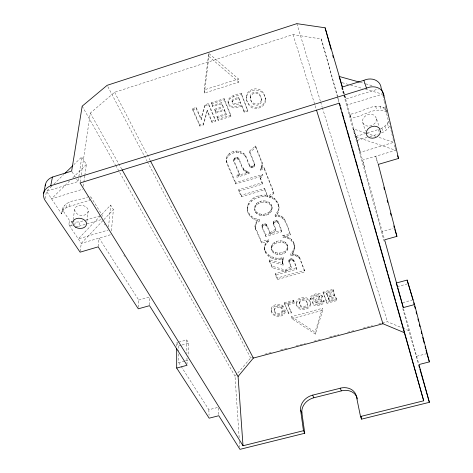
<?xml version="1.0" encoding="UTF-8"?>
<svg xmlns="http://www.w3.org/2000/svg" width="473" height="473" viewBox="0 0 473 473"><rect width="100%" height="100%" fill="white"/><g stroke="black" fill="none" stroke-linecap="round" stroke-linejoin="round"><path stroke-width="0.35" stroke-dasharray="2.37 1.77" d="M176.695 346.301L176.695 342.677L178.037 342.31M246.232 97.225C245.972 90.846 253.936 87.375 259.316 89.421C263.319 90.893 264.626 95.386 265.353 99.164C265.01 87.588 246.989 86.772 246.368 98.354L246.232 97.225C246.729 102.032 249.011 107.986 254.628 108.406C260.345 109.298 267.257 104.226 265.182 98.035M235.767 183.95L235.643 182.489L262.704 174.401L262.899 175.855L235.767 183.95L226.466 162.558L226.413 157.722C229.157 149.917 240.911 148.753 245.582 155.375L245.741 156.817L249.868 166.886L251.76 167.673L253.912 167.052L254.728 166.2L254.557 163.593L249.531 151.112L255.591 145.879L262.06 162.328L262.066 167.194L260.369 170.162L260.18 168.707L261.871 165.745L262.06 162.328M254.728 166.2L254.557 163.593M226.466 162.558L226.413 157.722M265.329 99.117C264.502 110.446 246.936 109.635 246.403 98.301M285.142 310.01L284.929 311.583A6.066 4.086 -7.4 0 1 283.345 313.569C273.027 321.09 264.194 304.192 279.247 304.417A6.084 4.115 -7.3 0 1 282.109 305.227L283.534 306.374L283.688 307.533L281.228 308.774C279.354 306.498 274.399 307.332 274.145 310.465A17.318 11.695 -8.2 0 0 275.534 313.493C277.846 315.875 283.652 314.102 282.239 310.229L285.142 310.01L285.089 312.736A6.072 4.086 -7.4 0 1 283.498 314.728C278.899 318.359 270.71 316.135 271.035 309.519M283.244 265.193L283.031 263.715L269.196 259.724L269.385 261.208L283.244 265.193C281.914 262.828 281.63 259.677 283.357 257.424C272.395 261.652 257.141 249.567 268.623 239.515L268.812 240.994C257.294 251.062 272.608 263.136 283.569 258.902L283.357 257.424M282.363 263.094L282.198 260.197M271.177 310.684C271.419 306.859 276.131 305.446 279.401 305.576A6.096 4.115 -7.3 0 1 282.263 306.386L283.688 307.533M322.273 295.98C322.06 299.427 317.312 299.344 315.627 301.668L316.23 303.743C318.169 304.517 320.806 303.441 321.534 301.431L321.321 300.284L323.993 300.432L324.212 301.585C323.065 305.067 318.678 306.197 315.402 305.753A4.127 2.785 -9.9 0 1 313.061 304.056L312.718 302.377A3.778 2.554 -9.8 0 1 313.185 300.84L318.678 297.476L319.346 296.618L318.903 295.69L318.217 295.471L316.017 295.731A4.168 2.826 -9.9 0 0 313.197 297.612L312.824 298.51L313.025 299.663L310.288 299.515L310.294 297.653A6.232 4.233 -9.9 0 1 311.707 295.755C314.504 293.674 320.641 291.835 322.273 295.98C323.644 300.136 317.679 300.438 315.828 302.821L315.875 303.294M149.551 304.949L149.811 297.671M138.376 307.361L138.737 300.071L99.105 238.108L98.153 246.859M273.258 222.949L273.867 221.181L275.097 220.548L276.179 220.471L277.982 221.317L281.601 230.298L281.819 231.776L265.861 236.417L261.989 227.318L261.811 225.84L262.929 224.101L265.406 223.859L266.79 224.817L270.148 232.846L270.343 234.324L275.913 230.41L275.712 228.932L273.258 222.949L273.465 224.421L275.913 230.41M273.465 224.421L273.311 222.008M250.193 96.995C249.839 92.324 256.951 90.361 259.458 94.08A22.45 19.393 -5 0 1 261.386 99.336C262.545 102.866 258.802 105.786 255.503 105.248C251.695 104.663 250.708 100.205 250.193 96.995C249.762 104.35 260.457 107.377 261.386 99.336M250.335 98.124C249.986 93.447 257.111 91.484 259.624 95.209A22.497 19.411 -5 0 1 261.551 100.465M247.308 209.728C246.593 199.44 258.424 193.433 267.416 195.426L267.617 196.886C258.607 194.9 246.746 200.901 247.462 211.206C248.851 216.74 253.96 220.347 259.441 221.027L259.263 219.555C253.794 218.869 248.697 215.262 247.308 209.728L247.462 211.206M111.409 230.895L113.384 209.598L110.67 205.075L101.056 215.126M294.247 247.651C295.601 240.905 288.707 236.062 282.635 235.684L282.854 237.162C292.219 236.802 299.072 248.893 290.836 255.213L290.605 253.735L293.13 250.601L294.247 247.651L294.484 249.129M274.145 310.465C272.903 306.658 278.969 304.937 281.074 307.616L281.228 308.774M108.53 227.087L110.67 205.075M282.239 310.229C282.31 313.498 277.367 314.32 275.392 312.334A17.294 11.695 -8.2 0 1 274.003 309.307M101.991 216.61L102.144 215.185L90.29 195.988L90.107 197.407M204.224 89.87L208.735 53.337L238.493 78.967L238.841 82.136L204.377 93.08L204.224 89.87L238.493 78.967M204.377 93.08L208.918 56.453L208.735 53.337M86.92 221.258L88.226 211.147M80.197 251.441L81.261 243.388L103.345 220.158M268.812 240.994L261.646 243.045L255.13 228.045C254.356 224.574 256.171 221.193 259.263 219.555M255.13 228.045L255.343 223.741M299.173 302.436C305.67 291.262 313.297 312.529 300.639 306.664A17.081 11.565 -9.8 0 1 299.35 303.595L299.173 302.436A17.052 11.565 -9.8 0 0 300.456 305.511C302.448 307.515 307.113 306.622 307.48 303.595M299.35 303.595C300.119 299.107 307.976 299.829 307.675 304.748M76.029 226.354L78.914 226.236L79.517 221.938L85.175 220.252M278.656 211.165C280.016 204.306 276.208 197.247 269.013 195.792L269.208 197.259C278 198.648 282.612 210.438 275.262 216.492C285.804 214.908 287.395 227.939 290.351 235.016L282.854 237.162M83.278 186.273L84.708 176.116M84.815 175.388L86.352 164.503L81.805 156.918L73.9 164.61M74.793 224.977L75.213 222.109L79.517 221.938M80.138 182.241L81.102 175.696M81.208 174.969L90.29 113.112L114.602 92.276L293.029 34.6L321.327 39.011L339.236 102.168M73.126 219.703L74.633 209.574A6.847 5.049 8.9 0 1 82.982 205.495A6.847 5.049 8.9 0 1 87.688 212.773A6.847 5.049 8.9 0 1 77.702 214.322L75.355 212.2L74.633 209.574M72.464 225.97L71.051 225.674L71.695 221.37L69.496 220.436L62.312 209.598C65.57 198.814 80.877 200.948 88.912 196.407M45.071 198.63L46.508 191.269L78.11 181.526L81.805 156.918M110.369 234.774L81.261 243.388L68.833 224.74L69.496 220.436M51.776 186.143L46.508 191.269L61.596 213.891C62.123 210.13 65.605 207.677 68.987 206.553L69.661 202.273M65.96 207.872L66.652 203.591M63.589 209.77L64.293 205.483M61.596 213.891L62.312 209.598M62.034 212.111L62.749 207.818M271.313 247.586C271.786 239.267 287.217 238.108 287.767 246.918C288.536 254.965 275.138 257.407 271.739 250.524L271.313 247.586L271.739 250.524M271.632 245.747L271.508 249.07C274.979 255.893 288.299 253.498 287.543 245.44M282.405 261.675L283.569 258.902M255.018 210.834L254.852 209.362C257.608 217.308 271.697 215.055 271.934 206.565C269.781 198.536 256.401 199.186 254.575 207.109L254.74 208.581C256.579 200.653 269.971 200.002 272.141 208.037C271.804 218.378 252.984 218.272 254.575 207.109M207.275 111.338L203.396 124.984L199.878 126.078L192.588 109.766L192.558 108.619L196.2 107.472L196.236 108.613L201.12 119.657L201.078 118.504L204.933 104.716L208.522 103.581L215.534 120.03L215.611 121.183L212.005 122.3L207.275 111.338L207.215 110.191L211.939 121.147L212.005 122.3M201.12 119.657L204.992 105.857L204.933 104.716M310.288 299.515L310.489 298.806A6.244 4.233 -9.9 0 1 311.908 296.908C314.705 294.827 320.854 292.988 322.485 297.133M203.396 124.984L203.349 123.825L207.215 110.191M315.373 334.104L315.036 332.129L322.403 308.301L291.522 316.656L291.806 318.648L315.373 334.104L322.769 310.282L322.403 308.301M269.385 261.208L272.188 267.665L285.686 271.543L291.327 267.795L288.997 262.113L288.772 260.629L289.458 259.275C294.927 256.555 295.542 265.95 296.849 269.19L275.511 275.15L277.397 279.49L304.943 271.786L299.374 256.78L295.288 254.261L290.605 253.735M288.997 262.113L289.683 260.753C294.732 257.962 295.217 266.524 296.849 269.19M232.007 100.95L233.124 99.2L238.658 97.278L240.686 103.28C237.801 105.077 231.451 106.165 232.007 100.95C232.397 105.473 238.096 103.161 240.562 102.144M232.113 102.085L233.236 100.329L238.782 98.408L238.658 97.278M323.993 300.432C322.858 303.914 318.471 305.05 315.201 304.6A4.121 2.785 -9.9 0 1 312.86 302.903L312.718 302.377M261.989 227.318L263.112 225.574L264.383 225.207L265.59 225.337L266.979 226.295L270.343 234.324M313.025 299.663L313.398 298.765A4.174 2.826 -9.9 0 1 316.224 296.884L318.43 296.618L319.115 296.843L319.553 297.771L318.891 298.623L313.386 301.993A3.784 2.554 -9.8 0 0 312.919 303.53M233.627 159.844L234.265 158.508L235.536 157.485L237.032 157.367L238.906 158.331C241.1 163.593 242.454 170.848 249.005 172.131L249.165 173.585L236.926 177.251L236.79 175.79L239.385 173.396L233.627 159.844L233.757 161.293L239.527 174.85L236.926 177.251M233.757 161.293L234.395 159.957L235.666 158.934L237.168 158.816L239.048 159.779C241.242 165.047 242.602 172.308 249.165 173.585M321.321 300.284C320.593 302.288 317.962 303.37 316.023 302.59L315.674 302.141M275.262 216.492L275.055 215.026L276.965 212.625L278.443 209.699M380.724 128.697C384.029 127.278 386.926 124.683 388.469 121.413L385.418 108.423C374.125 101.388 361.283 113.354 349.831 114.218L360.385 152.282L393.838 142.332L378.577 137.259M226.526 159.17C229.281 151.36 241.053 150.189 245.741 156.817M381.475 132.895C385.046 131.524 388.197 128.822 389.858 125.345M271.827 247.225C274.393 241.141 285.503 240.195 287.767 246.918M255.509 225.219L256.656 223.268L259.441 221.027M273.512 223.481L275.298 222.02L276.392 221.943L278.195 222.789L281.819 231.776M239.167 437.661L235.016 376.283L237.387 373.504M237.866 372.949L250.678 357.943L254.238 356.997M103.847 219.632L113.384 209.598M100.554 215.653L78.287 238.918L108.246 230.02M245.582 155.375L249.703 165.438L251.595 166.224L252.783 166.135L254.557 164.752M69.714 180.875L51.522 198.784L82.864 189.176M72.836 177.807L86.352 164.503M53.887 184.092L63.896 174.348M241.319 196.721L241.183 195.248L264.561 188.325L264.75 189.785L241.319 196.721L238.9 191.157L262.485 184.157L260.168 178.41L259.984 176.949L262.704 174.401M260.168 178.41L262.899 175.855M254.728 165.036L249.697 152.554L255.775 147.316L255.591 145.879M269.013 195.792L273.672 191.943L264.07 167.543L260.18 168.707M269.208 197.259L273.885 193.404L273.672 191.943M270.148 232.846L275.712 228.932M269.196 259.724L271.999 266.181L285.473 270.059L291.102 266.317L288.772 260.629M281.074 307.616L283.534 306.374M367.19 133.037L380.15 128.94M241.786 106.082L244.204 112.272L247.899 111.12L241.301 93.246C236.264 94.328 225.296 96.669 228.601 104.35C230.712 109.837 237.783 107.797 241.786 106.082L241.656 104.941C237.393 107.164 229.251 108.483 228.128 101.967M241.301 93.246L241.425 94.375C237.351 96.291 227.679 96.38 228.228 103.102M212.619 106.638L212.548 105.497L221.547 102.665L221.636 103.8L212.619 106.638L211.36 102.688L224.113 98.668L230.865 115.246L230.966 116.393L218.177 120.379L216.941 116.506L226.07 113.656L224.297 109.34L215.806 112L215.877 113.142L224.385 110.481L224.297 109.34M192.588 109.766L196.236 108.613M204.992 105.857L208.581 104.722L208.522 103.581M211.431 103.829L224.202 99.803L224.113 98.668M215.877 113.142L214.636 109.233L223.15 106.561L221.547 102.665M214.707 110.375L223.238 107.702L223.15 106.561M217.018 117.653L226.165 114.797L226.07 113.656M199.878 126.078L199.837 124.925L203.349 123.825M211.939 121.147L215.534 120.03M218.177 120.379L218.094 119.231L230.865 115.246M244.204 112.272L244.074 111.131L247.763 109.978M342.417 87.747L345.716 99.058L378.359 88.995M386.808 112.332C375.426 105.278 362.513 117.292 350.978 118.161L347.342 104.965L382.545 94.157L365.534 89.32M68.987 206.553L89.74 200.245L88.977 199.015M355.95 136.419L366.486 133.25M236.79 175.79L249.005 172.131M357.109 140.404L367.007 137.436M369.839 136.591L378.317 134.048M260.369 170.162L264.265 168.991L264.07 167.543M85.879 220.04L100.731 215.611M78.914 226.236L101.683 219.46M238.9 191.157L238.77 189.691L262.296 182.696L259.984 176.949M265.861 236.417L265.678 234.939L281.601 230.298M261.646 243.045L261.474 241.561L268.623 239.515M282.635 235.684L290.115 233.544C287.158 226.478 285.591 213.447 275.055 215.026M138.737 300.071L149.835 296.943M365.404 132.883L353.609 128.963L355.755 136.727L395.712 150.313L362.549 160.134L382.202 231.457L393.016 228.412M277.397 279.49L277.202 278.006L304.695 270.314M275.511 275.15L275.316 273.666L296.612 267.712M287.732 303.613L291.439 312.907L288.625 313.676L284.155 302.726L293.567 300.148L294.454 302.98L287.891 304.772L287.732 303.613L294.277 301.821M328.15 297.34L328.374 298.487L335.008 296.683L334.778 295.536L328.15 297.34L329.025 299.663L335.978 297.777L336.823 300.591L327.02 303.252L323 292.095L333.098 289.334L333.956 292.19L326.748 294.159L326.53 293.006L333.725 291.043M284.314 303.885L293.745 301.307L294.454 302.98M323.213 293.248L333.335 290.481L333.956 292.19M326.53 293.006L327.523 295.655L334.163 293.845L334.778 295.536M326.748 294.159L327.742 296.808L334.393 294.992L335.008 296.683M328.374 298.487L329.249 300.816L336.214 298.924L336.823 300.591M178.705 342.127L186.752 339.945L188.703 343.167L188.887 356.24M284.155 302.726L288.459 312.517L291.273 311.754M323 292.095L326.796 302.105L336.587 299.444M176.695 342.677L178.693 345.875L181.366 345.154M182.034 344.977L188.703 343.167M397.225 286.668L407.407 283.912M291.806 318.648L322.769 310.282M178.711 353.881L178.729 362.608L184.854 360.964M185.534 360.787L188.94 359.87M402.57 302.673L412.285 300.071M264.921 354.171L272.04 352.279M280.584 350.014L287.702 348.128M296.246 345.864L305.505 343.416M314.048 341.151L321.167 339.259M329.711 337.001L338.964 334.547M347.507 332.283L354.626 330.396M363.169 328.132L372.428 325.678M378.838 323.981L381.681 323.225M382.397 323.035L387.381 321.717L402.151 327.878M181.106 366.327L208.865 409.736L218.402 407.283L218.763 415.022M403.451 308.556L416.601 356.287L426.906 353.638M282.393 311.388L285.302 311.169M290.836 255.213L295.53 255.739L299.622 258.258L304.943 271.786M310.093 298.362L312.824 298.51M321.534 301.431L324.212 301.585M71.695 221.37L75.213 222.109M360.124 82.29L365.032 83.656M365.73 83.851L372.73 85.802M342.139 82.669L349.937 84.886M350.647 85.087L362.696 88.51M366.096 133.114L375.804 136.336M402.819 328.156L408.861 330.674L418.41 364.015M68.833 224.74L71.051 225.674M291.522 316.656L315.036 332.129M208.918 56.453L238.841 82.136M178.729 362.608L180.71 365.706M72.014 171.723L76.206 178.463M76.591 179.078L78.11 181.526M104.385 223.812L105.16 225.053M123.861 255.148L124.636 256.396M82.184 106.159L115.3 164.681M115.66 165.325L235.016 376.283M90.29 113.112L121.727 169.127M107.832 86.624L143.975 155.268M144.318 155.924L147.073 161.151M147.416 161.807L250.678 357.943M114.602 92.276L150.142 160.359M192.558 108.619L199.837 124.925M196.2 107.472L201.078 118.504M287.891 304.772L291.439 312.907M254.965 226.567L261.474 241.561M275.316 273.666L277.202 278.006M226.354 161.104L235.643 182.489M238.77 189.691L241.183 195.248M376.319 118.191L374.705 115.649A7.13 5.765 -21.6 0 0 364.039 117.221A7.13 5.765 -21.6 0 0 366.173 125.818A7.13 5.765 -21.6 0 0 376.094 121.265L376.319 118.191L379.198 126.829M261.811 225.84L265.678 234.939M208.581 104.722L215.611 121.183M216.941 116.506L218.094 119.231M214.636 109.233L215.806 112M211.36 102.688L212.548 105.497M282.15 261.61L283.031 263.715M221.636 103.8L223.238 107.702M224.385 110.481L226.165 114.797M224.202 99.803L230.966 116.393M264.561 188.325L267.416 195.426M264.75 189.785L267.617 196.886M255.775 147.316L262.255 163.776M264.265 168.991L273.885 193.404M241.656 104.941L244.074 111.131M238.782 98.408L240.686 103.28M241.425 94.375L247.899 111.12M385.418 108.423L386.577 111.675M383.514 107.241L384.886 111.143M388.469 121.413L389.628 124.689M387.352 123.453L388.729 127.397M380.162 106.265L381.516 110.174M384.921 126.102L386.281 130.051M375.627 106.39L376.951 110.298M381.877 128.213L383.213 132.168M378.424 129.661L379.08 131.642M296.275 303.294C297.162 310.17 307.45 309.833 310.211 304.612C311.506 299.61 305.659 295.867 301.2 297.86C295.613 298.451 294.886 305.215 298.617 308.408C302.649 311.417 312.097 308.786 310.377 302.738M378.323 164.391L375.763 156.22L377.791 164.042M293.029 34.6L316.277 109.352M362.69 122.312L365.369 130.991M310.572 303.891C309.981 296.193 296.358 297.363 296.453 304.446M296.843 23.65L320.446 101.346M320.659 102.05L322.16 106.993M322.373 107.702L387.381 321.717M342.174 87.227L347.342 104.965M349.831 114.218L350.978 118.161M353.609 128.963L360.385 152.282M355.755 136.727L364.925 168.335M382.202 231.457L384.413 239.113M416.601 356.287L418.771 363.855M321.327 39.011L337.243 96.143M337.438 96.853L339.011 102.493M342.393 87.008L345.716 99.058M341.612 87.517L384.283 241.804M402.765 308.638L408.861 330.674M382.876 95.552L384.023 100.447M384.182 101.145L385.17 105.337M385.329 106.041L386.642 111.628M390.024 126.055L391.679 133.132M391.845 133.841L392.844 138.086M393.01 138.79L393.506 140.913M394.464 144.992L394.931 146.991M395.085 147.653L395.552 149.651M335.978 297.777L336.214 298.924M334.163 293.845L334.393 294.992M333.098 289.334L333.335 290.481M329.025 299.663L329.249 300.816M327.523 295.655L327.742 296.808M326.796 302.105L327.02 303.252M319.275 296.139L319.488 297.292M318.903 295.69L319.115 296.843M299.374 256.78L299.622 258.258M298.303 255.976L298.546 257.454M297.032 255.018L297.269 256.49M294.088 243.648L294.33 245.12M294.437 245.599L294.673 247.077M293.366 241.804L293.603 243.282M295.288 254.261L295.53 255.739M293.828 249.117L294.064 250.595M291.433 239.273L291.67 240.751M293.715 253.871L293.946 255.349M293.13 250.601L293.361 252.079M290.115 233.544L290.351 235.016M293.437 259.831L293.674 261.309M292.154 252.044L292.385 253.522M292.048 253.67L292.279 255.148M292.935 259.257L293.165 260.735M288.926 237.564L289.157 239.042M292.225 258.837L292.456 260.316M291.338 258.678L291.563 260.156M284.314 218.78L284.539 220.252M286.981 236.725L287.212 238.203M290.357 258.837L290.582 260.316M291.102 266.317L291.327 267.795M287.679 247.036L287.909 248.514M289.458 259.275L289.683 260.753M282.801 217.06L283.025 218.532M286.875 243.784L287.099 245.262M289.009 259.884L289.234 261.362M285.213 236.145L285.438 237.617M287.123 248.692L287.348 250.17M285.355 242.229L285.574 243.707M281.163 216.037L281.388 217.503M293.567 300.148L293.745 301.307M278.899 206.417L279.117 207.884M278.343 203.662L278.562 205.122M285.308 250.997L285.526 252.476M283.085 241.183L283.297 242.661M278.851 215.262L279.064 216.735M276.492 200.522L276.705 201.989M285.473 270.059L285.686 271.543M276.965 212.625L277.178 214.092M277.982 221.317L278.195 222.789M282.292 252.588L282.499 254.066M276.723 214.937L276.936 216.409M274.257 198.157L274.47 199.624M280.099 240.733L280.312 242.211M277.03 220.72L277.243 222.192M282.452 259.05L282.665 260.528M276.179 220.471L276.392 221.943M281.003 257.856L281.21 259.334M288.459 312.517L288.625 313.676M272.176 196.945L272.377 198.406M275.097 220.548L275.298 222.02M279.59 253.067L279.797 254.551M270.828 196.455L271.035 197.921M271.934 206.565L272.141 208.037M273.867 221.181L274.074 222.653M276.723 241.342L276.93 242.826M278.881 257.998L279.088 259.476M271.124 204.543L271.325 206.009M271.407 208.889L271.608 210.361M277.154 252.937L277.355 254.421M270.81 210.254L271.011 211.727M269.155 202.468L269.356 203.934M274.263 242.513L274.464 243.997M275.209 252.411L275.41 253.895M269.687 211.685L269.882 213.157M275.842 257.886L276.043 259.37M267.304 195.136L267.499 196.597M272.661 243.944L272.856 245.422M262.06 164.438L262.249 165.887M266.737 201.267L266.932 202.734M261.871 165.745L262.066 167.194M268.067 212.797L268.256 214.269M265.625 195.118L265.82 196.585M272.915 250.909L273.11 252.387M261.356 167.093L261.545 168.542M273.051 257.306L273.246 258.784M262.296 182.696L262.485 184.157M265.915 213.849L266.104 215.321M263.774 200.741L263.958 202.208M266.79 224.817L266.979 226.295M271.999 266.181L272.188 267.665M270.68 256.443L270.869 257.927M266.175 224.32L266.364 225.792M261.829 195.16L262.012 196.626M265.406 223.859L265.59 225.337M263.822 214.21L264.005 215.688M266.997 241.325L267.18 242.809M264.2 223.729L264.383 225.207M268.037 254.787L268.221 256.271M260.522 201.214L260.706 202.681M265.595 243.542L265.779 245.026M262.929 224.101L263.112 225.574M265.743 251.908L265.921 253.392M261.149 214.239L261.333 215.712M262.178 224.852L262.355 226.331M264.602 246.197L264.779 247.681M264.939 250.063L265.117 251.547M264.661 248.544L264.839 250.028M258.081 195.94L258.252 197.407M258.666 202.024L258.843 203.491M253.741 165.603L253.912 167.052M259.186 213.672L259.358 215.144M252.783 166.135L252.954 167.59M256.49 203.508L256.662 204.98M251.595 166.224L251.76 167.673M256.827 212.418L256.993 213.891M249.531 151.112L249.697 152.554M257.288 219.206L257.46 220.678M255.355 205.075L255.526 206.547M250.808 165.899L250.974 167.347M255.639 211.2L255.81 212.679M253.93 197.714L254.096 199.18M256.49 221.79L256.656 223.268M249.703 165.438L249.868 166.886M254.746 218.242L254.906 219.72M255.668 228.187L255.834 229.665M248.603 171.859L248.763 173.313M251.287 199.724L251.447 201.191M247.208 171.516L247.367 172.97M251.175 216.232L251.334 217.71M246.155 170.883L246.309 172.338M248.674 203.012L248.828 204.484M243.258 153.057L243.406 154.5M244.973 170.174L245.126 171.628M248.899 213.394L249.052 214.866M243.867 169.21L244.021 170.664M247.539 206.198L247.692 207.671M243.021 168.157L243.169 169.612M240.704 151.691L240.852 153.134M238.735 151.206L238.877 152.649M233.112 95.83L233.219 96.959M238.906 158.331L239.048 159.779M237.895 157.645L238.031 159.094M239.385 173.396L239.527 174.85M236.518 151.005L236.654 152.448M237.032 157.367L237.168 158.816M235.536 157.485L235.666 158.934M234.892 157.893L235.022 159.342M233.828 151.277L233.958 152.72M234.265 158.508L234.395 159.957M229.89 153.027L230.014 154.47M227.909 154.99L228.027 156.439M239.415 441.315L239.811 447.156M208.865 409.736L209.066 415.371M186.752 339.945L186.912 353.698M186.959 358.043L187.03 363.838M178.693 345.875L178.705 350.972"/><path stroke-width="0.71" d="M357.411 398.964L356.37 396.297A14.438 11.949 -22 0 0 342.02 387.807L312.647 395.138A14.438 11.878 -26 0 0 300.645 410.381L301.91 412.964L304.754 433.262L239.959 449.35L218.798 415.726L209.167 418.185L176.683 368.053L176.695 348.477M176.683 368.053L187.048 365.286L149.527 305.676L138.305 308.822L98.153 246.859L80.097 252.174L44.811 199.973A15.905 11.766 11.1 0 1 50.771 185.723L52.42 177.073L71.636 171.108L82.184 106.159L107.14 85.317L296.843 23.65L325.099 27.795L342.393 87.008L363.855 80.339A13.197 10.944 -24.3 0 1 381.137 88.138L383.964 95.989L398.532 158.443L378.323 164.391L396.93 236.364L384.614 239.811L403.286 307.592L414.561 304.577L429.378 361.886L418.972 364.547L429.372 402.316L361.561 419.155L360.515 416.512L356.37 396.297M43.664 193.327L45.39 184.647M304.754 433.262L303.471 430.708L243.01 445.755L238.073 376.455L253.351 358.073L382.953 323.751L404.634 332.791L395.978 302.282M64.949 173.325L72.848 165.633M50.771 185.723L366.474 88.167A13.38 11.003 -23.7 0 1 383.964 95.989M414.561 304.577L407.135 280.075L396.22 283.037L397.231 286.543M301.91 412.964A14.379 11.866 -26.1 0 1 313.847 397.758L343.108 390.473A14.373 11.937 -22 0 1 356.979 397.456M360.515 416.512L423.696 400.791L404.829 333.5M359.427 82.095L339.117 76.443L342.21 87.044M243.01 445.755L80.032 182.974L339.206 103.197L423.696 400.791M122.087 169.772L238.073 376.455M150.485 161.015L253.351 358.073M312.647 395.138L313.847 397.758M340.199 388.108L341.287 390.775M397.592 155.735L398.532 158.443M363.855 80.339L366.474 88.167M316.496 110.061L382.953 323.751M394.789 229.417L396.93 236.364M412.982 299.888L407.135 280.075M426.906 353.638L429.378 361.886M397.633 287.951L403.286 307.592M418.812 365.434L419.421 367.562M419.829 368.981L429.372 402.316M339.638 103.587L340.241 105.716M340.643 107.135L341.246 109.263M342.05 112.101L344.066 119.196M344.468 120.615L346.88 129.135M347.283 130.554L349.701 139.068M350.103 140.487L351.108 144.034M351.51 145.453L352.113 147.582M352.515 149.001L354.933 157.515M355.335 158.934L357.748 167.454M358.15 168.873L360.568 177.387M360.97 178.806L362.98 185.901M363.382 187.32L365.795 195.834M366.197 197.253L368.615 205.773M369.017 207.192L373.847 224.22M374.249 225.639L376.662 234.159M377.064 235.578L384.715 262.539M385.117 263.958L387.529 272.478M387.931 273.897L395.576 300.858M325.099 27.795L330.994 49.127M332.767 55.524L333.359 57.659M383.869 187.503L384.419 189.638M387.18 200.304L387.736 202.432M390.497 213.098L391.053 215.233M393.814 225.899L394.364 228.027M413.709 302.714L414.259 304.837M414.626 306.25L415.176 308.372M416.092 311.908L416.642 314.031M417.925 318.979L418.475 321.102M419.391 324.638L419.941 326.76M421.224 331.715L421.774 333.837M422.691 337.373L424.157 343.031M425.073 346.567L425.623 348.69M425.99 350.103L426.723 352.935M360.97 416.27L361.561 419.155M300.645 410.381L303.471 430.708M45.219 185.96A15.704 11.719 11.5 0 1 52.42 177.073M380.434 131.689L380.073 133.256A7.272 5.8 -21 0 1 369.939 137.856A7.272 5.8 -21 0 1 367.799 129.206A7.272 5.8 -21 0 1 378.678 127.598L379.713 128.762L380.434 131.689M75.828 227.353L73.439 225.231L72.694 222.6A6.977 5.073 8.3 0 1 81.196 218.485A6.977 5.073 8.3 0 1 86.003 225.781A6.977 5.073 8.3 0 1 75.828 227.353"/></g></svg>
